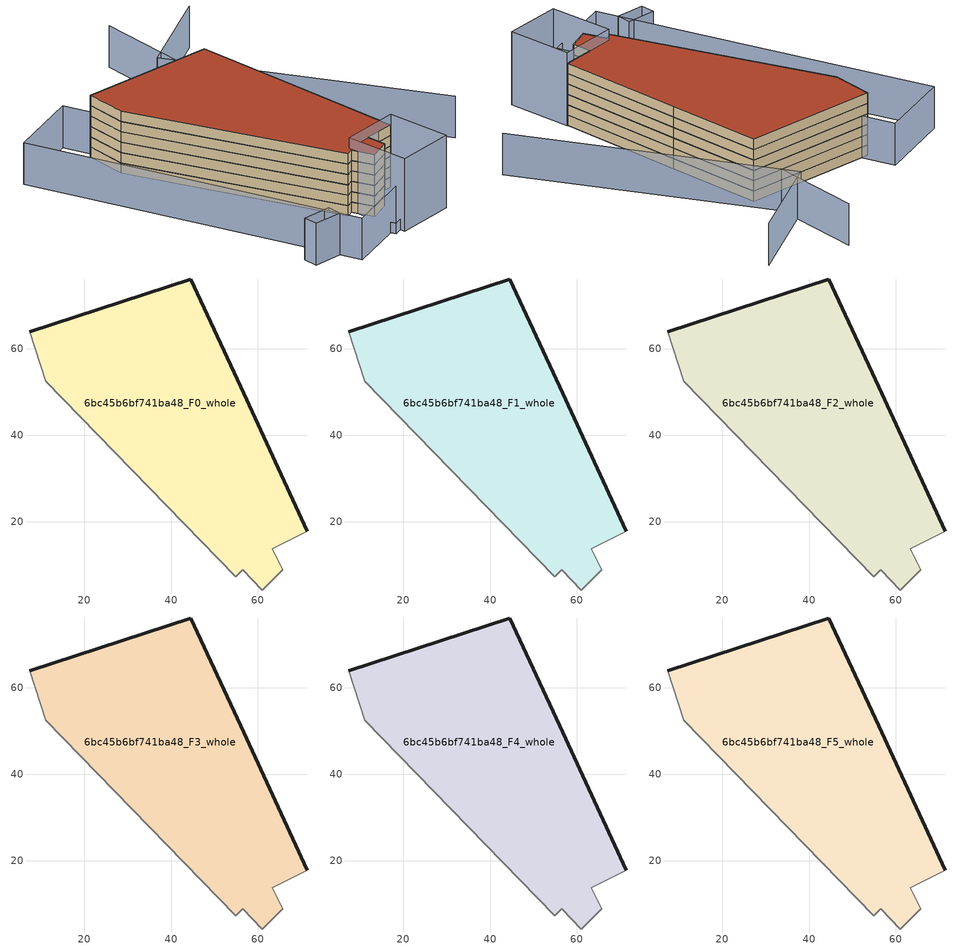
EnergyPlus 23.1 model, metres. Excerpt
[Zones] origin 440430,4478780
6bc45b6bf741ba48_F0_whole
 floor ground (EU_floor_Construction): 65.81,8.91 63.41,13.78 71.42,17.88 56.15,51.25 44.6,76.11 7.41,63.93 11.08,52.54 54.96,7.35 56.55,8.92 61.09,4.26 z0
 wall outside (EU_wall_Construction): 7.41,63.93 44.6,76.11 56.15,51.25 71.42,17.88 z0:3
 wall adiabatic (EU_wall_Construction): 71.42,17.88 63.41,13.78 65.81,8.91 61.09,4.26 56.55,8.92 54.96,7.35 11.08,52.54 7.41,63.93 z0:3
6bc45b6bf741ba48_F1_whole
 floor to 6bc45b6bf741ba48_F0_whole (EU_floor_Construction): 65.81,8.91 63.41,13.78 71.42,17.88 56.15,51.25 44.6,76.11 7.4,63.93 11.07,52.54 54.95,7.35 56.55,8.92 61.08,4.26 z3
 wall outside (EU_wall_Construction): 7.41,63.93 44.6,76.11 56.15,51.25 71.42,17.88 z3:6
 wall adiabatic (EU_wall_Construction): 71.42,17.88 63.41,13.78 65.81,8.91 61.09,4.26 56.55,8.92 54.96,7.35 11.08,52.54 7.41,63.93 z3:6
6bc45b6bf741ba48_F2_whole
 floor to 6bc45b6bf741ba48_F1_whole (EU_floor_Construction): 65.81,8.91 63.41,13.78 71.42,17.88 56.15,51.25 44.6,76.11 7.4,63.93 11.07,52.54 54.95,7.35 56.55,8.92 61.08,4.26 z6
 wall outside (EU_wall_Construction): 7.41,63.93 44.6,76.11 56.15,51.25 71.42,17.88 z6:9
 wall adiabatic (EU_wall_Construction): 71.42,17.88 63.41,13.78 65.81,8.91 61.09,4.26 56.55,8.92 54.96,7.35 11.08,52.54 7.41,63.93 z6:9
6bc45b6bf741ba48_F3_whole
 floor to 6bc45b6bf741ba48_F2_whole (EU_floor_Construction): 65.81,8.91 63.41,13.78 71.42,17.88 56.15,51.25 44.6,76.11 7.4,63.93 11.07,52.54 54.95,7.35 56.55,8.92 61.08,4.26 z9
 wall outside (EU_wall_Construction): 7.41,63.93 44.6,76.11 56.15,51.25 71.42,17.88 z9:12
 wall adiabatic (EU_wall_Construction): 71.42,17.88 63.41,13.78 65.81,8.91 61.09,4.26 56.55,8.92 54.96,7.35 11.08,52.54 7.41,63.93 z9:12
6bc45b6bf741ba48_F4_whole
 floor to 6bc45b6bf741ba48_F3_whole (EU_floor_Construction): 65.81,8.91 63.41,13.78 71.42,17.88 56.15,51.25 44.6,76.11 7.4,63.93 11.07,52.54 54.95,7.35 56.55,8.92 61.08,4.26 z12
 wall outside (EU_wall_Construction): 7.41,63.93 44.6,76.11 56.15,51.25 71.42,17.88 z12:15
 wall adiabatic (EU_wall_Construction): 71.42,17.88 63.41,13.78 65.81,8.91 61.09,4.26 56.55,8.92 54.96,7.35 11.08,52.54 7.41,63.93 z12:15
6bc45b6bf741ba48_F5_whole
 floor to 6bc45b6bf741ba48_F4_whole (EU_floor_Construction): 65.81,8.91 63.41,13.78 71.42,17.88 56.15,51.25 44.6,76.11 7.4,63.93 11.07,52.54 54.95,7.35 56.55,8.92 61.08,4.26 z15
 wall outside (EU_wall_Construction): 7.41,63.93 44.6,76.11 56.15,51.25 71.42,17.88 z15:18
 wall adiabatic (EU_wall_Construction): 71.42,17.88 63.41,13.78 65.81,8.91 61.09,4.26 56.55,8.92 54.96,7.35 11.08,52.54 7.41,63.93 z15:18
 roof outside (EU_roof_Construction): 44.6,76.11 56.15,51.25 71.42,17.88 63.41,13.78 65.81,8.91 61.09,4.26 56.55,8.92 54.96,7.35 11.08,52.54 7.41,63.93 z18
shading: 32.03,108.19 40.23,83.33 / 97.62,36.61 36.18,86.76 / 36.18,86.76 55.21,110.07 / 44.43,-11.53 36.5,-14.37 / 36.5,-14.37 35.1,-10.46 / 35.1,-10.46 43.02,-7.62 / 43.02,-7.62 44.43,-11.53 / 48.55,-16.33 -14.22,56.86 / -14.22,56.86 3.18,71.78 / 3.18,71.78 65.95,-1.41 / 65.95,-1.41 48.55,-16.33 z0:12; 62.37,-6.67 56.05,-0.16 / 56.05,-0.16 60.54,4.21 / 60.54,4.21 66.87,-2.3 / 66.87,-2.3 62.37,-6.67 z0:3; 56.48,10.23 71.5,17.92 / 71.5,17.92 79.87,1.56 / 79.87,1.56 64.85,-6.13 / 64.85,-6.13 56.48,10.23 z0:21
[Building]
EU S2 Campaign: North Axis=0; Terrain=City; Solar Distribution=FullExterior
[Site:Location]
Madrid: Latitude=40.5; Longitude=-3.5; Time Zone=1; Elevation=609
[SizingPeriod:WeatherFileDays]
AnnualSizingPeriod: Begin Month=1; Begin Day of Month=1; End Month=12; End Day of Month=31; Day of Week for Start Day=Monday; Use Weather File Daylight Saving Period=No; Use Weather File Rain and Snow Indicators=No
[MATERIAL]
EU_InternalMass_Material: Roughness=MediumRough; Thickness=0.1; Conductivity=1; Density=1800; Specific Heat=900; Thermal Absorptance=0.9; Solar Absorptance=0.7; Visible Absorptance=0.7
[MATERIAL:NOMASS] Roughness=MediumRough; Thermal Absorptance=0.9; Solar Absorptance=0.7; Visible Absorptance=0.7
Name | Thermal Resistance
EU_wall_NoMass | 1.60022
EU_roof_NoMass | 1.57597
EU_floor_NoMass | 0.470652
[CONSTRUCTION]
EU_wall_Construction: EU_wall_NoMass
EU_roof_Construction: EU_roof_NoMass
EU_floor_Construction: EU_floor_NoMass
EU_InternalMass_Construction: EU_InternalMass_Material
[ZONE] Type=1; Multiplier=1; Ceiling Height=autocalculate; Volume=6498.7; Floor Area=autocalculate; Part of Total Floor Area=Yes
6bc45b6bf741ba48_F0_whole; 6bc45b6bf741ba48_F1_whole; 6bc45b6bf741ba48_F2_whole; 6bc45b6bf741ba48_F3_whole; 6bc45b6bf741ba48_F4_whole; 6bc45b6bf741ba48_F5_whole
[INTERNALMASS] Construction=EU_InternalMass_Construction; Surface Area=2166.23
Name | Zone or ZoneList
6bc45b6bf741ba48_F0_whole_EU_InternalMass | 6bc45b6bf741ba48_F0_whole
6bc45b6bf741ba48_F1_whole_EU_InternalMass | 6bc45b6bf741ba48_F1_whole
6bc45b6bf741ba48_F2_whole_EU_InternalMass | 6bc45b6bf741ba48_F2_whole
6bc45b6bf741ba48_F3_whole_EU_InternalMass | 6bc45b6bf741ba48_F3_whole
6bc45b6bf741ba48_F4_whole_EU_InternalMass | 6bc45b6bf741ba48_F4_whole
6bc45b6bf741ba48_F5_whole_EU_InternalMass | 6bc45b6bf741ba48_F5_whole
[OTHEREQUIPMENT] Fuel Type=Electricity; Design Level Calculation Method=Watts/Area; Power per Zone Floor Area=1; Fraction Latent=0; Fraction Radiant=0; Fraction Lost=0; Carbon Dioxide Generation Rate=0; EndUse Subcategory=EU_Step8_InternalGains
Name | Zone or ZoneList or Space or SpaceList | Schedule
EU_Step8_InternalGain_6bc45b6bf741ba48_F0_whole_f000 | 6bc45b6bf741ba48_F0_whole | EU_Step8_GainSchedule_6bc45b6bf741ba48_F0_whole_f000
EU_Step8_InternalGain_6bc45b6bf741ba48_F1_whole_f000 | 6bc45b6bf741ba48_F1_whole | EU_Step8_GainSchedule_6bc45b6bf741ba48_F1_whole_f000
EU_Step8_InternalGain_6bc45b6bf741ba48_F2_whole_f000 | 6bc45b6bf741ba48_F2_whole | EU_Step8_GainSchedule_6bc45b6bf741ba48_F2_whole_f000
EU_Step8_InternalGain_6bc45b6bf741ba48_F3_whole_f000 | 6bc45b6bf741ba48_F3_whole | EU_Step8_GainSchedule_6bc45b6bf741ba48_F3_whole_f000
EU_Step8_InternalGain_6bc45b6bf741ba48_F4_whole_f000 | 6bc45b6bf741ba48_F4_whole | EU_Step8_GainSchedule_6bc45b6bf741ba48_F4_whole_f000
EU_Step8_InternalGain_6bc45b6bf741ba48_F5_whole_f000 | 6bc45b6bf741ba48_F5_whole | EU_Step8_GainSchedule_6bc45b6bf741ba48_F5_whole_f000
[ZONEVENTILATION:DESIGNFLOWRATE] Schedule=EU_AlwaysOn; Design Flow Rate Calculation Method=AirChanges/Hour; Air Changes per Hour=0.480704; Ventilation Type=Natural; Fan Pressure Rise=0; Fan Total Efficiency=1; Constant Term Coefficient=1; Temperature Term Coefficient=0; Velocity Term Coefficient=0; Velocity Squared Term Coefficient=0; Minimum Indoor Temperature=-100; Maximum Indoor Temperature=100; Delta Temperature=-100; Minimum Outdoor Temperature=-100; Maximum Outdoor Temperature=100; Maximum Wind Speed=40
Name | Zone or ZoneList or Space or SpaceList
EU_ConstantAir_6bc45b6bf741ba48_F0_whole | 6bc45b6bf741ba48_F0_whole
EU_ConstantAir_6bc45b6bf741ba48_F1_whole | 6bc45b6bf741ba48_F1_whole
EU_ConstantAir_6bc45b6bf741ba48_F2_whole | 6bc45b6bf741ba48_F2_whole
EU_ConstantAir_6bc45b6bf741ba48_F3_whole | 6bc45b6bf741ba48_F3_whole
EU_ConstantAir_6bc45b6bf741ba48_F4_whole | 6bc45b6bf741ba48_F4_whole
EU_ConstantAir_6bc45b6bf741ba48_F5_whole | 6bc45b6bf741ba48_F5_whole
[HVACTEMPLATE:THERMOSTAT] Constant Heating Setpoint=20; Constant Cooling Setpoint=50
EU_HeatOnly_6bc45b6bf741ba48_F0_whole; EU_HeatOnly_6bc45b6bf741ba48_F1_whole; EU_HeatOnly_6bc45b6bf741ba48_F2_whole; EU_HeatOnly_6bc45b6bf741ba48_F3_whole; EU_HeatOnly_6bc45b6bf741ba48_F4_whole; EU_HeatOnly_6bc45b6bf741ba48_F5_whole
[HVACTEMPLATE:ZONE:IDEALLOADSAIRSYSTEM] System Availability Schedule=EU_AlwaysOn; Maximum Heating Supply Air Temperature=50; Minimum Cooling Supply Air Temperature=13; Maximum Heating Supply Air Humidity Ratio=0.0156; Minimum Cooling Supply Air Humidity Ratio=0.0077; Heating Limit=NoLimit; Cooling Limit=NoLimit; Heating Availability Schedule=EU_AlwaysOn; Cooling Availability Schedule=EU_CoolingOff; Dehumidification Control Type=ConstantSensibleHeatRatio; Cooling Sensible Heat Ratio=0.7; Dehumidification Setpoint=60; Humidification Control Type=None; Humidification Setpoint=30; Outdoor Air Method=None; Outdoor Air Flow Rate per Person=0.00944; Outdoor Air Flow Rate per Zone Floor Area=0; Outdoor Air Flow Rate per Zone=0; Demand Controlled Ventilation Type=None; Outdoor Air Economizer Type=NoEconomizer; Heat Recovery Type=None; Sensible Heat Recovery Effectiveness=0.7; Latent Heat Recovery Effectiveness=0.65
Name | Template Thermostat
6bc45b6bf741ba48_F0_whole | EU_HeatOnly_6bc45b6bf741ba48_F0_whole
6bc45b6bf741ba48_F1_whole | EU_HeatOnly_6bc45b6bf741ba48_F1_whole
6bc45b6bf741ba48_F2_whole | EU_HeatOnly_6bc45b6bf741ba48_F2_whole
6bc45b6bf741ba48_F3_whole | EU_HeatOnly_6bc45b6bf741ba48_F3_whole
6bc45b6bf741ba48_F4_whole | EU_HeatOnly_6bc45b6bf741ba48_F4_whole
6bc45b6bf741ba48_F5_whole | EU_HeatOnly_6bc45b6bf741ba48_F5_whole
[SIZING:ZONE] Zone Cooling Design Supply Air Temperature Input Method=SupplyAirTemperature; Zone Cooling Design Supply Air Temperature=13; Zone Heating Design Supply Air Temperature Input Method=SupplyAirTemperature; Zone Heating Design Supply Air Temperature=50; Zone Cooling Design Supply Air Humidity Ratio=0.008; Zone Heating Design Supply Air Humidity Ratio=0.008; Cooling Design Air Flow Method=DesignDay; Cooling Design Air Flow Rate=0; Cooling Minimum Air Flow per Zone Floor Area=0.000762; Cooling Minimum Air Flow=0; Cooling Minimum Air Flow Fraction=0.2; Heating Design Air Flow Method=DesignDay; Heating Design Air Flow Rate=0; Heating Maximum Air Flow per Zone Floor Area=0.002032; Heating Maximum Air Flow=0.141576; Heating Maximum Air Flow Fraction=0.3; Account for Dedicated Outdoor Air System=No; Dedicated Outdoor Air System Control Strategy=NeutralSupplyAir; Dedicated Outdoor Air Low Setpoint Temperature for Design=autosize; Dedicated Outdoor Air High Setpoint Temperature for Design=autosize; Zone Load Sizing Method=Sensible Load Only No Latent Load; Zone Latent Cooling Design Supply Air Humidity Ratio Input Method=HumidityRatioDifference; Zone Cooling Design Supply Air Humidity Ratio Difference=0.005; Zone Latent Heating Design Supply Air Humidity Ratio Input Method=HumidityRatioDifference; Zone Humidification Design Supply Air Humidity Ratio Difference=0.005
6bc45b6bf741ba48_F0_whole; 6bc45b6bf741ba48_F1_whole; 6bc45b6bf741ba48_F2_whole; 6bc45b6bf741ba48_F3_whole; 6bc45b6bf741ba48_F4_whole; 6bc45b6bf741ba48_F5_whole
[SCHEDULE:CONSTANT]
Name | Hourly Value
EU_AlwaysOn | 1
EU_CoolingOff | 0
[SCHEDULE:FILE] Column Number=1; Rows to Skip at Top=0; Number of Hours of Data=8760; Column Separator=Comma; Interpolate to Timestep=No; Minutes per Item=60; Adjust Schedule for Daylight Savings=Yes
Name | File
EU_Step8_GainSchedule_6bc45b6bf741ba48_F0_whole_f000 | ../../schedules/6bc45b6bf741ba48/6bc45b6bf741ba48_F0_whole_f000_gain.csv
EU_Step8_GainSchedule_6bc45b6bf741ba48_F1_whole_f000 | ../../schedules/6bc45b6bf741ba48/6bc45b6bf741ba48_F1_whole_f000_gain.csv
EU_Step8_GainSchedule_6bc45b6bf741ba48_F2_whole_f000 | ../../schedules/6bc45b6bf741ba48/6bc45b6bf741ba48_F2_whole_f000_gain.csv
EU_Step8_GainSchedule_6bc45b6bf741ba48_F3_whole_f000 | ../../schedules/6bc45b6bf741ba48/6bc45b6bf741ba48_F3_whole_f000_gain.csv
EU_Step8_GainSchedule_6bc45b6bf741ba48_F4_whole_f000 | ../../schedules/6bc45b6bf741ba48/6bc45b6bf741ba48_F4_whole_f000_gain.csv
EU_Step8_GainSchedule_6bc45b6bf741ba48_F5_whole_f000 | ../../schedules/6bc45b6bf741ba48/6bc45b6bf741ba48_F5_whole_f000_gain.csv
